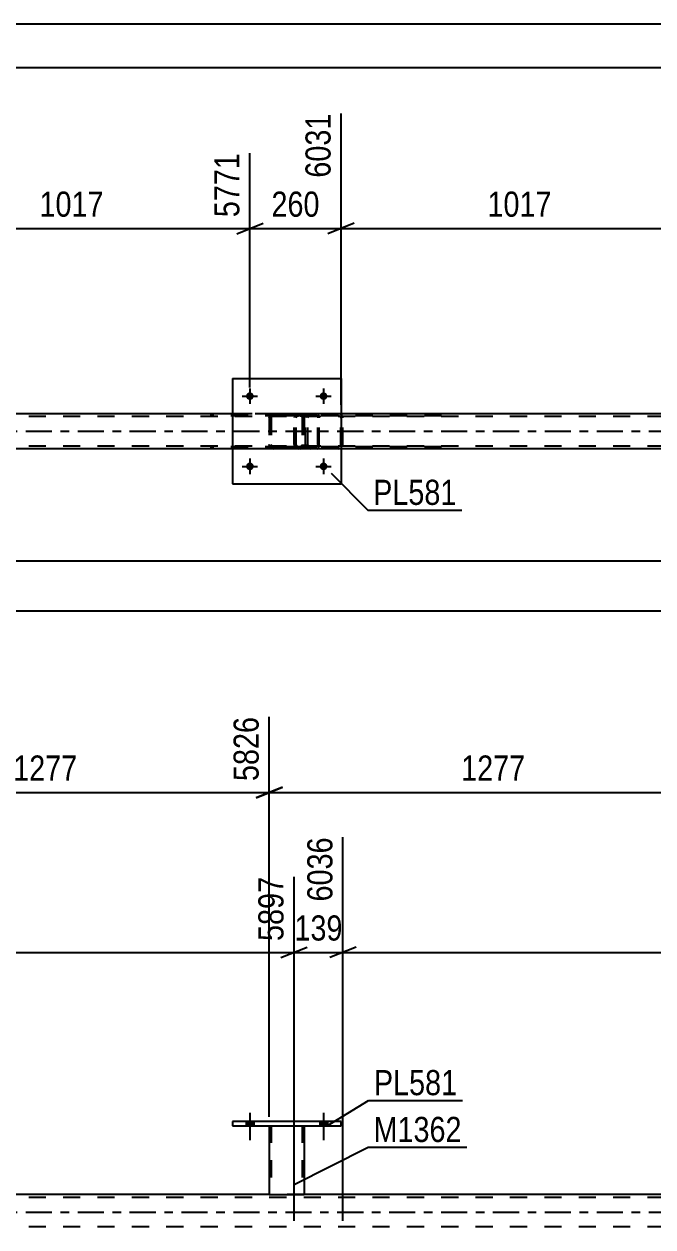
# Model space of a CAD drawing. Header units: millimetres. Extents: x 0 to 841, y 0 to 594.
# Drawn here: x 247 to 318.7, y 457 to 594 of the extents above; entities that cross this region are included whole.
import ezdxf

# ---------------------------------------------------------------- set-up
doc = ezdxf.new("R2010")
doc.units = ezdxf.units.MM
doc.linetypes.add('DXK_LINE_DOT2', pattern=[3.9198, 1.9599, -1.9599])
doc.linetypes.add('DXK_LINE_DOT3', pattern=[5.9187, 2.979, -0.9799, 0.9799, -0.9799])
doc.styles.add('Arial Narrow', font='ARIALN.TTF', dxfattribs={"height": 0.2})

# ---------------------------------------------------------------- blocks, each defined once
blk = doc.blocks.new('Unknown-814748436-1133')
at = {"color": 5, "linetype": 'Continuous'}
for p, q in [((841, 594), (0, 594)), ((836, 589), (5, 589))]:
    blk.add_line(p, q, dxfattribs=at)
blk = doc.blocks.new('Bolt-814748436-4869 - 4858')
at = {"linetype": 'Continuous'}
for points in [[(273.19, 543.61, -1), (272.31, 543.61, -1)], [(281.59, 543.61, -1), (280.71, 543.61, -1)]]:
    blk.add_hatch(color=1, dxfattribs=at).paths.add_polyline_path(points)
at = {"color": 1, "linetype": 'Continuous'}
for p, q in [((272.75, 544.49), (272.75, 542.73)), ((281.15, 544.49), (281.15, 542.73)), ((271.87, 543.61), (273.63, 543.61)), ((280.27, 543.61), (282.03, 543.61))]:
    blk.add_line(p, q, dxfattribs=at)
blk = doc.blocks.new('Bolt-814748436-4868 - 4858')
at = {"linetype": 'Continuous'}
for points in [[(273.19, 551.61, -1), (272.31, 551.61, -1)], [(281.59, 551.61, -1), (280.71, 551.61, -1)]]:
    blk.add_hatch(color=1, dxfattribs=at).paths.add_polyline_path(points)
at = {"color": 1, "linetype": 'Continuous'}
for p, q in [((272.75, 552.49), (272.75, 550.73)), ((281.15, 552.49), (281.15, 550.73)), ((271.87, 551.61), (273.63, 551.61)), ((280.27, 551.61), (282.03, 551.61))]:
    blk.add_line(p, q, dxfattribs=at)
blk = doc.blocks.new('Part-814748436-4916 - 4858')
at = {"color": 2, "linetype": 'Continuous'}
for p, q in [((270.75, 553.61), (270.75, 541.61)), ((270.75, 553.61), (283.15, 553.61)), ((283.15, 553.61), (283.15, 541.61)), ((270.75, 541.61), (283.15, 541.61))]:
    blk.add_line(p, q, dxfattribs=at)
blk = doc.blocks.new('Part-814748436-4917 - 4858')
at = {"color": 7, "linetype": 'DXK_LINE_DOT2'}
for p, q in [((275.25, 549.57), (275.43, 549.61)), ((275.43, 549.61), (275.25, 549.57)), ((278.47, 549.61), (275.43, 549.61)), ((278.47, 549.61), (278.66, 549.57)), ((278.66, 549.57), (278.47, 549.61)), ((274.95, 549.13), (274.99, 549.31)), ((274.99, 549.31), (274.95, 549.13)), ((274.95, 549.13), (274.95, 546.09)), ((275.19, 549.13), (275.21, 549.22)), ((275.19, 549.13), (275.19, 546.09)), ((275.21, 549.22), (275.27, 549.3)), ((275.27, 549.3), (275.34, 549.35)), ((275.34, 549.35), (275.43, 549.37)), ((278.47, 549.37), (275.43, 549.37)), ((278.47, 549.37), (278.57, 549.35)), ((278.57, 549.35), (278.64, 549.3)), ((278.64, 549.3), (278.7, 549.22)), ((278.7, 549.22), (278.71, 549.13)), ((278.71, 549.13), (278.71, 546.09)), ((278.92, 549.31), (278.95, 549.13)), ((278.95, 549.13), (278.92, 549.31)), ((278.95, 549.13), (278.95, 546.09)), ((274.99, 545.9), (274.95, 546.09)), ((274.95, 546.09), (274.99, 545.9)), ((275.21, 546), (275.19, 546.09)), ((275.27, 545.92), (275.21, 546)), ((275.43, 545.61), (275.25, 545.64)), ((275.25, 545.64), (275.43, 545.61)), ((275.34, 545.87), (275.27, 545.92)), ((275.43, 545.85), (275.34, 545.87)), ((278.47, 545.85), (275.43, 545.85)), ((278.47, 545.61), (275.43, 545.61)), ((278.57, 545.87), (278.47, 545.85)), ((278.66, 545.64), (278.47, 545.61)), ((278.47, 545.61), (278.66, 545.64)), ((278.64, 545.92), (278.57, 545.87)), ((278.7, 546), (278.64, 545.92)), ((278.71, 546.09), (278.7, 546)), ((278.95, 546.09), (278.92, 545.9)), ((278.92, 545.9), (278.95, 546.09))]:
    blk.add_line(p, q, dxfattribs=at)
at = {"color": 7, "linetype": 'DXK_LINE_DOT3'}
blk.add_line((276.95, 547.61), (276.95, 547.61), dxfattribs=at)
at = {"color": 7, "linetype": 'DXK_LINE_DOT2'}
for centre, start, end in [((275.43, 549.13), 112.5, 157.5), ((275.43, 549.13), 112.5, 157.5), ((278.47, 549.13), 22.5, 67.5), ((278.47, 549.13), 22.5, 67.5), ((275.43, 546.09), 202.5, 247.5), ((275.43, 546.09), 202.5, 247.5), ((278.47, 546.09), 292.5, 337.5), ((278.47, 546.09), 292.5, 337.5)]:
    blk.add_arc(centre, 0.48, start, end, dxfattribs=at)
blk = doc.blocks.new('Part-814748436-4994 - 4858')
at = {"color": 7, "linetype": 'DXK_LINE_DOT2'}
for p, q in [((280.38, 549.61), (268.22, 549.61)), ((278.29, 549.61), (278.09, 549.57)), ((279.1, 549.37), (279.1, 549.61)), ((280.48, 549.57), (280.38, 549.61)), ((280.57, 549.47), (280.48, 549.57)), ((280.38, 549.37), (268.22, 549.37)), ((277.82, 549.31), (277.78, 549.13)), ((277.78, 546.09), (277.78, 549.13)), ((278.03, 549.13), (278.05, 549.22)), ((278.03, 546.09), (278.03, 549.13)), ((278.05, 549.22), (278.11, 549.3)), ((278.11, 549.3), (278.19, 549.35)), ((278.19, 549.35), (278.29, 549.37)), ((280.38, 549.37), (280.43, 549.35)), ((280.43, 549.35), (280.47, 549.3)), ((280.47, 549.3), (280.5, 549.22)), ((280.5, 549.22), (280.51, 549.13)), ((280.51, 546.09), (280.51, 549.13)), ((280.63, 549.31), (280.57, 549.47)), ((280.65, 549.13), (280.63, 549.31)), ((280.65, 546.09), (280.65, 549.13)), ((280.38, 545.85), (268.22, 545.85)), ((280.38, 545.61), (268.22, 545.61)), ((277.78, 546.09), (277.82, 545.9)), ((278.05, 546), (278.03, 546.09)), ((278.11, 545.92), (278.05, 546)), ((278.09, 545.64), (278.29, 545.61)), ((278.19, 545.87), (278.11, 545.92)), ((278.29, 545.85), (278.19, 545.87)), ((279.1, 545.61), (279.1, 545.85)), ((280.43, 545.87), (280.38, 545.85)), ((280.38, 545.61), (280.48, 545.64)), ((280.47, 545.92), (280.43, 545.87)), ((280.5, 546), (280.47, 545.92)), ((280.48, 545.64), (280.57, 545.75)), ((280.51, 546.09), (280.5, 546)), ((280.57, 545.75), (280.63, 545.9)), ((280.63, 545.9), (280.65, 546.09))]:
    blk.add_line(p, q, dxfattribs=at)
for centre, start, end in [((278.27, 549.11), 111.1941, 156.1506), ((278.27, 546.1), 203.8494, 248.8059)]:
    blk.add_arc(centre, 0.492, start, end, dxfattribs=at)
blk = doc.blocks.new('Part-814748436-4995 - 4858')
at = {"color": 7, "linetype": 'DXK_LINE_DOT2'}
for p, q in [((279.61, 549.61), (279.42, 549.57)), ((294.6, 549.61), (279.61, 549.61)), ((283.04, 549.57), (282.85, 549.61)), ((279.14, 549.31), (279.1, 549.13)), ((279.1, 546.09), (279.1, 549.13)), ((279.36, 549.13), (279.38, 549.22)), ((279.36, 546.09), (279.36, 549.13)), ((279.38, 549.22), (279.43, 549.3)), ((279.43, 549.3), (279.51, 549.35)), ((279.51, 549.35), (279.61, 549.37)), ((294.6, 549.37), (279.61, 549.37)), ((282.85, 549.37), (282.95, 549.35)), ((282.95, 549.35), (283.03, 549.3)), ((283.03, 549.3), (283.08, 549.22)), ((283.08, 549.22), (283.1, 549.13)), ((283.1, 546.09), (283.1, 549.13)), ((283.34, 549.21), (283.32, 549.31)), ((283.36, 549.13), (283.34, 549.21)), ((283.36, 546.09), (283.36, 549.13)), ((279.1, 546.09), (279.14, 545.9)), ((279.38, 546), (279.36, 546.09)), ((279.43, 545.92), (279.38, 546)), ((279.42, 545.64), (279.61, 545.61)), ((279.51, 545.87), (279.43, 545.92)), ((279.61, 545.85), (279.51, 545.87)), ((294.6, 545.85), (279.61, 545.85)), ((294.6, 545.61), (279.61, 545.61)), ((282.95, 545.87), (282.85, 545.85)), ((282.85, 545.61), (283.04, 545.64)), ((283.03, 545.92), (282.95, 545.87)), ((283.08, 546), (283.03, 545.92)), ((283.1, 546.09), (283.08, 546)), ((283.32, 545.9), (283.34, 546)), ((283.34, 546), (283.36, 546.09))]:
    blk.add_line(p, q, dxfattribs=at)
for centre, start, end in [((279.59, 549.11), 110.7583, 155.68), ((282.87, 549.11), 24.32, 69.2417), ((279.59, 546.11), 204.32, 249.2417)]:
    blk.add_arc(centre, 0.496, start, end, dxfattribs=at)
blk = doc.blocks.new('Part-814748436-5058 - 4858')
at = {"color": 7, "linetype": 'DXK_LINE_DOT2'}
for p, q in [((762.98, 549.61), (117.51, 549.61)), ((283.15, 549.61), (270.75, 549.61)), ((762.98, 549.29), (99.23, 549.29)), ((762.98, 545.93), (99.23, 545.93)), ((760.18, 545.61), (99.23, 545.61)), ((283.15, 545.61), (270.75, 545.61))]:
    blk.add_line(p, q, dxfattribs=at)
at = {"color": 2, "linetype": 'Continuous'}
for p, q in [((270.75, 549.61), (232.07, 549.61)), ((321.84, 549.61), (283.15, 549.61)), ((270.75, 545.61), (232.07, 545.61)), ((321.84, 545.61), (283.15, 545.61))]:
    blk.add_line(p, q, dxfattribs=at)
at = {"color": 7, "linetype": 'DXK_LINE_DOT3'}
blk.add_line((99.23, 547.61), (762.98, 547.61), dxfattribs=at)
blk = doc.blocks.new('Part-814748436-3164 - 3014')
at = {"color": 7, "linetype": 'DXK_LINE_DOT2'}
for p, q in [((274.95, 468.49), (278.95, 468.49)), ((274.95, 468.48), (274.95, 468.49)), ((274.95, 468.49), (274.95, 468.48)), ((275.19, 468.49), (275.19, 460.64)), ((278.71, 468.49), (278.71, 460.64)), ((278.95, 468.49), (278.95, 468.48)), ((278.95, 468.48), (278.95, 468.49)), ((278.66, 460.64), (278.7, 460.64)), ((278.66, 460.64), (278.7, 460.64)), ((278.7, 460.64), (278.71, 460.64)), ((278.7, 460.64), (278.71, 460.64))]:
    blk.add_line(p, q, dxfattribs=at)
at = {"color": 2, "linetype": 'Continuous'}
for p, q in [((274.95, 468.48), (274.95, 460.64)), ((278.95, 468.48), (278.95, 460.64)), ((274.95, 460.64), (278.95, 460.64))]:
    blk.add_line(p, q, dxfattribs=at)
blk = doc.blocks.new('Bolt-814748436-3025 - 3014')
at = {"linetype": 'Continuous'}
for points in [[(272.31, 468.48), (273.19, 468.48), (273.19, 468.96), (272.31, 468.96)], [(280.71, 468.48), (281.59, 468.48), (281.59, 468.96), (280.71, 468.96)]]:
    blk.add_hatch(color=1, dxfattribs=at).paths.add_polyline_path(points)
at = {"color": 1, "linetype": 'Continuous'}
for p, q in [((272.31, 468.96), (272.31, 468.48)), ((272.75, 469.96), (272.75, 466.84)), ((273.19, 468.96), (273.19, 468.48)), ((280.71, 468.96), (280.71, 468.48)), ((281.15, 469.96), (281.15, 466.84)), ((281.59, 468.96), (281.59, 468.48))]:
    blk.add_line(p, q, dxfattribs=at)
blk = doc.blocks.new('Bolt-814748436-3026 - 3014')
at = {"linetype": 'Continuous'}
for points in [[(272.31, 468.48), (273.19, 468.48), (273.19, 468.96), (272.31, 468.96)], [(280.71, 468.48), (281.59, 468.48), (281.59, 468.96), (280.71, 468.96)]]:
    blk.add_hatch(color=1, dxfattribs=at).paths.add_polyline_path(points)
at = {"color": 1, "linetype": 'Continuous'}
for p, q in [((272.31, 468.96), (272.31, 468.48)), ((272.75, 469.96), (272.75, 466.84)), ((273.19, 468.96), (273.19, 468.48)), ((280.71, 468.96), (280.71, 468.48)), ((281.15, 469.96), (281.15, 466.84)), ((281.59, 468.96), (281.59, 468.48))]:
    blk.add_line(p, q, dxfattribs=at)
blk = doc.blocks.new('Part-814748436-3169 - 3014')
at = {"color": 2, "linetype": 'Continuous'}
for p, q in [((270.75, 468.96), (270.75, 468.48)), ((283.15, 468.96), (270.75, 468.96)), ((283.15, 468.48), (283.15, 468.96)), ((270.75, 468.48), (283.15, 468.48))]:
    blk.add_line(p, q, dxfattribs=at)
blk = doc.blocks.new('Part-814748436-3323 - 3014')
at = {"color": 2, "linetype": 'Continuous'}
for p, q in [((274.95, 460.64), (227.87, 460.64)), ((326.04, 460.64), (278.95, 460.64))]:
    blk.add_line(p, q, dxfattribs=at)
at = {"color": 7, "linetype": 'DXK_LINE_DOT2'}
for p, q in [((278.95, 460.64), (274.95, 460.64)), ((762.98, 460.32), (99.23, 460.32)), ((762.98, 456.96), (99.23, 456.96))]:
    blk.add_line(p, q, dxfattribs=at)
at = {"color": 7, "linetype": 'DXK_LINE_DOT3'}
blk.add_line((99.23, 458.64), (762.98, 458.64), dxfattribs=at)
blk = doc.blocks.new('StraightDimension-814748436-5116 - 4858')
at = {"color": 7, "linetype": 'Continuous'}
blk.add_line((56.67, 527.17), (763.62, 527.17), dxfattribs=at)
blk = doc.blocks.new('StraightDimension-814748436-5137 - 4858')
at = {"color": 7, "linetype": 'Continuous'}
blk.add_line((57.31, 532.85), (762.98, 532.85), dxfattribs=at)
blk = doc.blocks.new('StraightDimension-814748436-15256 - 4858')
at = {"color": 7, "linetype": 'Continuous'}
for p, q in [((283.15, 550.61), (283.15, 583.81)), ((323.84, 552.61), (323.84, 579.31)), ((284.65, 571.3), (281.65, 570.1)), ((283.15, 570.7), (323.84, 570.7)), ((322.34, 570.1), (325.34, 571.3))]:
    blk.add_line(p, q, dxfattribs=at)
at = {"color": 0}
blk.add_wipeout([(307.75, 571.45), (307.75, 575.65), (299.24, 575.65), (299.24, 571.45)], dxfattribs=at)
at = {"color": 3, "style": 'Arial Narrow'}
blk.add_text('1017', height=2.863, dxfattribs=at).set_placement((299.84, 572.05))
at = {"color": 0, "linetype": 'Continuous'}
blk.add_wipeout([(323.24, 579.91), (319.04, 579.91), (319.04, 571.4), (323.24, 571.4)], dxfattribs=at)
at = {"color": 3, "linetype": 'Continuous', "style": 'Arial Narrow'}
blk.add_text('7048', height=2.863, rotation=90.0002, dxfattribs=at).set_placement((322.64, 572))
blk = doc.blocks.new('StraightDimension-814748436-15257 - 4858')
at = {"color": 7, "linetype": 'Continuous'}
for p, q in [((283.15, 550.61), (283.15, 583.81)), ((272.75, 552.61), (272.75, 579.31)), ((271.25, 570.1), (274.25, 571.3)), ((272.75, 570.7), (283.15, 570.7)), ((284.65, 571.3), (281.65, 570.1))]:
    blk.add_line(p, q, dxfattribs=at)
at = {"color": 0}
blk.add_wipeout([(281.3, 571.45), (281.3, 575.65), (274.61, 575.65), (274.61, 571.45)], dxfattribs=at)
at = {"color": 3, "style": 'Arial Narrow'}
blk.add_text('260', height=2.863, dxfattribs=at).set_placement((275.21, 572.05))
at = {"color": 0, "linetype": 'Continuous'}
blk.add_wipeout([(282.55, 584.41), (278.35, 584.41), (278.35, 575.9), (282.55, 575.9)], dxfattribs=at)
at = {"color": 3, "linetype": 'Continuous', "style": 'Arial Narrow'}
blk.add_text('6031', height=2.863, rotation=90.0002, dxfattribs=at).set_placement((281.95, 576.5))
blk = doc.blocks.new('StraightDimension-814748436-15258 - 4858')
at = {"color": 7, "linetype": 'Continuous'}
for p, q in [((232.07, 550.61), (232.07, 583.81)), ((272.75, 552.61), (272.75, 579.31)), ((233.57, 571.3), (230.57, 570.1)), ((232.07, 570.7), (272.75, 570.7)), ((271.25, 570.1), (274.25, 571.3))]:
    blk.add_line(p, q, dxfattribs=at)
at = {"color": 0}
blk.add_wipeout([(256.67, 571.45), (256.67, 575.65), (248.16, 575.65), (248.16, 571.45)], dxfattribs=at)
at = {"color": 3, "style": 'Arial Narrow'}
blk.add_text('1017', height=2.863, dxfattribs=at).set_placement((248.76, 572.05))
at = {"color": 0, "linetype": 'Continuous'}
blk.add_wipeout([(272.15, 579.91), (267.95, 579.91), (267.95, 571.4), (272.15, 571.4)], dxfattribs=at)
at = {"color": 3, "linetype": 'Continuous', "style": 'Arial Narrow'}
blk.add_text('5771', height=2.863, rotation=90.0002, dxfattribs=at).set_placement((271.55, 572))
blk = doc.blocks.new('StraightDimension-814748436-16800 - 3014')
at = {"color": 7, "linetype": 'Continuous'}
for p, q in [((223.87, 469.49), (223.87, 515.07)), ((274.95, 469.49), (274.95, 515.07)), ((225.37, 507.06), (222.37, 505.86)), ((273.45, 505.86), (276.45, 507.06)), ((223.87, 506.46), (274.95, 506.46))]:
    blk.add_line(p, q, dxfattribs=at)
at = {"color": 0}
blk.add_wipeout([(253.67, 507.21), (253.67, 511.41), (245.16, 511.41), (245.16, 507.21)], dxfattribs=at)
at = {"color": 3, "style": 'Arial Narrow'}
blk.add_text('1277', height=2.863, dxfattribs=at).set_placement((245.76, 507.81))
at = {"color": 0, "linetype": 'Continuous'}
blk.add_wipeout([(274.35, 515.67), (270.15, 515.67), (270.15, 507.15), (274.35, 507.15)], dxfattribs=at)
at = {"color": 3, "linetype": 'Continuous', "style": 'Arial Narrow'}
blk.add_text('5826', height=2.863, rotation=90.0002, dxfattribs=at).set_placement((273.75, 507.76))
blk = doc.blocks.new('StraightDimension-814748436-4096 - 3014')
at = {"color": 7, "linetype": 'Continuous'}
for p, q in [((283.36, 457.64), (283.36, 501.35)), ((277.78, 457.64), (277.78, 496.85)), ((276.28, 487.64), (279.28, 488.84)), ((277.78, 488.24), (283.36, 488.24)), ((284.86, 488.84), (281.86, 487.64))]:
    blk.add_line(p, q, dxfattribs=at)
at = {"color": 0}
blk.add_wipeout([(283.91, 488.99), (283.91, 493.19), (277.23, 493.19), (277.23, 488.99)], dxfattribs=at)
at = {"color": 3, "style": 'Arial Narrow'}
blk.add_text('139', height=2.863, dxfattribs=at).set_placement((277.83, 489.59))
at = {"color": 0, "linetype": 'Continuous'}
blk.add_wipeout([(282.76, 501.95), (278.56, 501.95), (278.56, 493.44), (282.76, 493.44)], dxfattribs=at)
at = {"color": 3, "linetype": 'Continuous', "style": 'Arial Narrow'}
blk.add_text('6036', height=2.863, rotation=90.0002, dxfattribs=at).set_placement((282.16, 494.04))
blk = doc.blocks.new('StraightDimension-814748436-4072 - 3014')
at = {"color": 7, "linetype": 'Continuous'}
for p, q in [((198.22, 457.64), (198.22, 501.35)), ((277.78, 457.64), (277.78, 496.85)), ((199.72, 488.84), (196.72, 487.64)), ((198.22, 488.24), (277.78, 488.24)), ((276.28, 487.64), (279.28, 488.84))]:
    blk.add_line(p, q, dxfattribs=at)
at = {"color": 0}
blk.add_wipeout([(242.26, 488.99), (242.26, 493.19), (233.75, 493.19), (233.75, 488.99)], dxfattribs=at)
at = {"color": 3, "style": 'Arial Narrow'}
blk.add_text('1989', height=2.863, dxfattribs=at).set_placement((234.35, 489.59))
at = {"color": 0, "linetype": 'Continuous'}
blk.add_wipeout([(277.18, 497.45), (272.98, 497.45), (272.98, 488.94), (277.18, 488.94)], dxfattribs=at)
at = {"color": 3, "linetype": 'Continuous', "style": 'Arial Narrow'}
blk.add_text('5897', height=2.863, rotation=90.0002, dxfattribs=at).set_placement((276.58, 489.54))
blk = doc.blocks.new('StraightDimension-814748436-4115 - 3014')
at = {"color": 7, "linetype": 'Continuous'}
for p, q in [((283.36, 457.64), (283.36, 501.35)), ((362.92, 457.64), (362.92, 496.85)), ((284.86, 488.84), (281.86, 487.64)), ((283.36, 488.24), (362.92, 488.24)), ((361.42, 487.64), (364.42, 488.84))]:
    blk.add_line(p, q, dxfattribs=at)
at = {"color": 0}
blk.add_wipeout([(327.39, 488.99), (327.39, 493.19), (318.88, 493.19), (318.88, 488.99)], dxfattribs=at)
at = {"color": 3, "style": 'Arial Narrow'}
blk.add_text('1989', height=2.863, dxfattribs=at).set_placement((319.48, 489.59))
at = {"color": 0, "linetype": 'Continuous'}
blk.add_wipeout([(362.32, 497.45), (358.12, 497.45), (358.12, 488.94), (362.32, 488.94)], dxfattribs=at)
at = {"color": 3, "linetype": 'Continuous', "style": 'Arial Narrow'}
blk.add_text('8025', height=2.863, rotation=90.0002, dxfattribs=at).set_placement((361.72, 489.54))
blk = doc.blocks.new('StraightDimension-814748436-16799 - 3014')
at = {"color": 7, "linetype": 'Continuous'}
for p, q in [((274.95, 469.49), (274.95, 515.07)), ((326.04, 469.49), (326.04, 515.07)), ((276.45, 507.06), (273.45, 505.86)), ((324.54, 505.86), (327.54, 507.06)), ((274.95, 506.46), (326.04, 506.46))]:
    blk.add_line(p, q, dxfattribs=at)
at = {"color": 0}
blk.add_wipeout([(304.75, 507.21), (304.75, 511.41), (296.24, 511.41), (296.24, 507.21)], dxfattribs=at)
at = {"color": 3, "style": 'Arial Narrow'}
blk.add_text('1277', height=2.863, dxfattribs=at).set_placement((296.84, 507.81))
at = {"color": 0, "linetype": 'Continuous'}
blk.add_wipeout([(325.44, 515.67), (321.24, 515.67), (321.24, 507.15), (325.44, 507.15)], dxfattribs=at)
at = {"color": 3, "linetype": 'Continuous', "style": 'Arial Narrow'}
blk.add_text('7103', height=2.863, rotation=90.0002, dxfattribs=at).set_placement((324.84, 507.76))
blk = doc.blocks.new('Mark-814748436-4912 - 4858')
at = {"color": 0}
blk.add_wipeout([(296.31, 539.22), (296.31, 542.22), (286.81, 542.22), (286.81, 539.22)], dxfattribs=at)
blk.add_wipeout([(296.31, 539.22), (296.31, 542.22), (286.81, 542.22), (286.81, 539.22)], dxfattribs=at)
at = {"color": 30, "linetype": 'Continuous'}
for p, q in [((282.03, 542.85), (286.21, 538.62)), ((286.21, 538.62), (296.91, 538.62))]:
    blk.add_line(p, q, dxfattribs=at)
at = {"color": 3, "style": 'Arial Narrow'}
blk.add_text('PL581', height=2.863, dxfattribs=at).set_placement((286.81, 539.22))
blk = doc.blocks.new('Mark-814748436-3160 - 3014')
at = {"color": 0}
blk.add_wipeout([(296.9, 466.64), (296.9, 469.64), (286.85, 469.64), (286.85, 466.64)], dxfattribs=at)
blk.add_wipeout([(296.9, 466.64), (296.9, 469.64), (286.85, 469.64), (286.85, 466.64)], dxfattribs=at)
at = {"color": 30, "linetype": 'Continuous'}
for p, q in [((277.73, 461.75), (286.25, 466.04)), ((286.25, 466.04), (297.5, 466.04))]:
    blk.add_line(p, q, dxfattribs=at)
at = {"color": 3, "style": 'Arial Narrow'}
blk.add_text('M1362', height=2.863, dxfattribs=at).set_placement((286.85, 466.64))
blk = doc.blocks.new('Mark-814748436-3165 - 3014')
at = {"color": 0}
blk.add_wipeout([(296.39, 471.97), (296.39, 474.97), (286.89, 474.97), (286.89, 471.97)], dxfattribs=at)
blk.add_wipeout([(296.39, 471.97), (296.39, 474.97), (286.89, 474.97), (286.89, 471.97)], dxfattribs=at)
at = {"color": 30, "linetype": 'Continuous'}
for p, q in [((281.57, 468.48), (286.29, 471.37)), ((286.29, 471.37), (296.99, 471.37))]:
    blk.add_line(p, q, dxfattribs=at)
at = {"color": 3, "style": 'Arial Narrow'}
blk.add_text('PL581', height=2.863, dxfattribs=at).set_placement((286.89, 471.97))

msp = doc.modelspace()

# ---------------------------------------------------------------- block references
for name in ['Unknown-814748436-1133', 'Part-814748436-4916 - 4858', 'Bolt-814748436-4868 - 4858', 'Part-814748436-5058 - 4858', 'Part-814748436-4994 - 4858', 'Part-814748436-4917 - 4858', 'Part-814748436-4995 - 4858', 'Bolt-814748436-4869 - 4858', 'Part-814748436-3169 - 3014', 'Bolt-814748436-3025 - 3014', 'Bolt-814748436-3026 - 3014', 'Part-814748436-3164 - 3014', 'Part-814748436-3323 - 3014']:
    msp.add_blockref(name, (0, 0))

# ---------------------------------------------------------------- next in the draw order: block references
for name in ['StraightDimension-814748436-15256 - 4858', 'StraightDimension-814748436-5116 - 4858', 'StraightDimension-814748436-16800 - 3014']:
    msp.add_blockref(name, (0, 0))

# ---------------------------------------------------------------- next in the draw order: block references
for name in ['StraightDimension-814748436-15257 - 4858', 'StraightDimension-814748436-5137 - 4858', 'StraightDimension-814748436-4096 - 3014']:
    msp.add_blockref(name, (0, 0))

# ---------------------------------------------------------------- next in the draw order: block references
for name in ['StraightDimension-814748436-15258 - 4858', 'Mark-814748436-4912 - 4858', 'StraightDimension-814748436-4072 - 3014', 'StraightDimension-814748436-4115 - 3014']:
    msp.add_blockref(name, (0, 0))

# ---------------------------------------------------------------- next in the draw order: block references
msp.add_blockref('StraightDimension-814748436-16799 - 3014', (0, 0))

# ---------------------------------------------------------------- next in the draw order: block references
msp.add_blockref('Mark-814748436-3160 - 3014', (0, 0))

# ---------------------------------------------------------------- next in the draw order: block references
msp.add_blockref('Mark-814748436-3165 - 3014', (0, 0))

doc.saveas('drawing.dxf')
